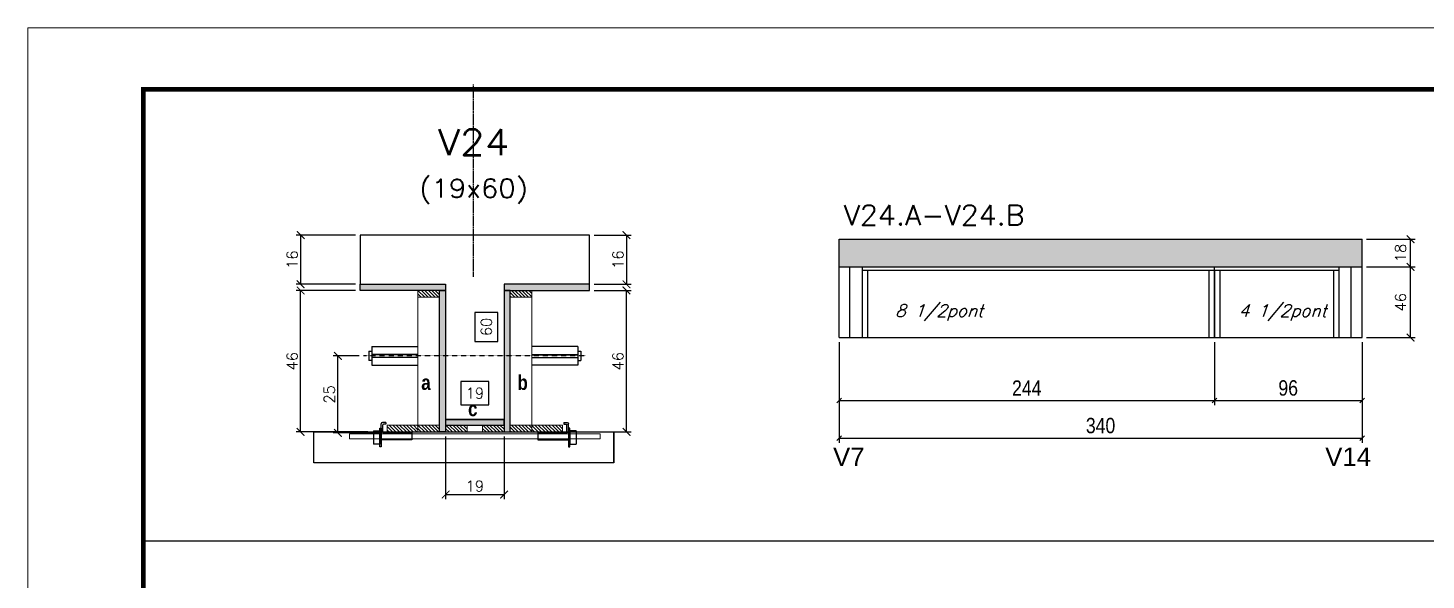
# Model space of a CAD drawing. Extents: x -10448 to -1189, y -11772 to 17235.
# Drawn here: x -7278 to -6369, y 7297 to 7656 of the extents above; entities that cross this region are included whole.
import ezdxf
from ezdxf.enums import TextEntityAlignment as Align

# ---------------------------------------------------------------- set-up
doc = ezdxf.new("R2010")
doc.units = 0
doc.linetypes.add('DASHED', pattern=[0.75, 0.5, -0.25])
doc.linetypes.add('HIDDEN', pattern=[0.375, 0.25, -0.125])
for name, color, linetype in [('5', 5, 'Continuous'), ('barrote', 251, 'Continuous'), ('COTA', 241, 'Continuous'), ('Cota Seção (2x)', 4, 'Continuous'), ('detalhes', 4, 'Continuous'), ('Painéis', 200, 'Continuous'), ('presilha', 1, 'Continuous'), ('SARR_2.2x7', 40, 'Continuous'), ('SARR_3.5x7', 81, 'Continuous'), ('TENSOR', 3, 'Continuous'), ('texto', 7, 'Continuous'), ('Texto de Titulo', 7, 'Continuous'), ('Texto Qtd Sarr', 242, 'Continuous')]:
    doc.layers.add(name, color=color, linetype=linetype)
for name, color, linetype, lineweight in [('CONCRETO', 251, 'Continuous', 25), ('Folhas', 255, 'Continuous', 9), ('Hachura', 251, 'Continuous', 9), ('Madeira', 126, 'Continuous', 18), ('SARRAFO DE PRESSAO', 251, 'DASHED', 9), ('SCO-___-LAJ', 2, 'Continuous', 0), ('Texto Seção', 7, 'Continuous', 15)]:
    doc.layers.add(name, color=color, linetype=linetype, lineweight=lineweight)
doc.styles.add('COTA TECNICA', font='techl___.ttf', dxfattribs={"height": 10})
doc.styles.add('REGUA-120', font='ROMANS.shx', dxfattribs={"height": 15})
doc.styles.add('Romans', font='romans.shx')
doc.styles.get("Standard").update_dxf_attribs({"font": 'arial.ttf'})
doc.styles.add('TECNICA', font='techb___.ttf', dxfattribs={"height": 10})
doc.dimstyles.new('Cota Paínel', dxfattribs={"dimtxt": 7, "dimasz": 5, "dimexe": 3, "dimexo": 3, "dimgap": 3, "dimtad": 1, "dimdec": 1, "dimzin": 12, "dimdsep": 46, "dimtxsty": 'Romans', "dimblk": 'ARCHTICK', "dimcen": 0, "dimclrd": 4, "dimclre": 4, "dimclrt": 1, "dimadec": 1, "dimazin": 3, "dimtfac": 1, "dimtdec": 1, "dimtmove": 0, "dimatfit": 3, "dimldrblk": 'OBLIQUE', "dimfxl": 1, "dimtolj": 1, "dimtzin": 12, "dimarcsym": 0})
doc.dimstyles.new('Cota Seção (2x)', dxfattribs={"dimtxt": 7, "dimasz": 5, "dimexe": 3, "dimexo": 3, "dimgap": 2, "dimtad": 3, "dimdec": 1, "dimlfac": 0.5, "dimzin": 12, "dimdsep": 46, "dimtxsty": 'Romans', "dimblk": 'ARCHTICK', "dimcen": 0, "dimclrd": 4, "dimclre": 4, "dimclrt": 1, "dimadec": 1, "dimazin": 3, "dimtfac": 1, "dimtdec": 1, "dimtmove": 0, "dimatfit": 3, "dimldrblk": 'OBLIQUE', "dimfxl": 1, "dimtolj": 1, "dimtzin": 12, "dimarcsym": 0})
doc.dimstyles.new('Cota Seção interna', dxfattribs={"dimtxt": 7, "dimasz": 6, "dimexe": 0.18, "dimexo": 2, "dimgap": -4, "dimtad": 3, "dimdec": 1, "dimlfac": 0.5, "dimzin": 12, "dimdsep": 46, "dimtxsty": 'Romans', "dimblk": 'ARCHTICK', "dimcen": 0.09, "dimse1": 1, "dimse2": 1, "dimsd1": 1, "dimsd2": 1, "dimclrd": 180, "dimclre": 5, "dimclrt": 1, "dimadec": 0, "dimazin": 3, "dimtfac": 1, "dimtdec": 1, "dimtofl": 0, "dimtmove": 0, "dimatfit": 3, "dimldrblk": 'ARCHTICK', "dimfxl": 1, "dimtolj": 1, "dimtzin": 0, "dimarcsym": 0})
doc.dimstyles.new('PAINEL', dxfattribs={"dimtxt": 10, "dimasz": 3, "dimexe": 3, "dimexo": 3, "dimgap": 3, "dimtad": 1, "dimdec": 1, "dimzin": 12, "dimdsep": 46, "dimtxsty": 'COTA TECNICA', "dimblk1": 'OBLIQUE', "dimblk2": 'OBLIQUE', "dimsah": 1, "dimcen": 0.9, "dimclrd": 4, "dimclre": 4, "dimclrt": 240, "dimadec": 1, "dimazin": 3, "dimtfac": 1, "dimtdec": 1, "dimtmove": 0, "dimatfit": 3, "dimfxl": 1, "dimtolj": 1, "dimtzin": 12, "dimarcsym": 0})

# ---------------------------------------------------------------- blocks, each defined once
blk = doc.blocks.new('9999999999')
at = {"layer": 'Folhas'}
blk.add_lwpolyline([(98138.98, 34190.21), (99623.98, 34190.21), (99623.98, 35240.21), (98138.98, 35240.21)], close=True, dxfattribs=at)
at = {"layer": 'Folhas', "color": 30, "const_width": 3}
blk.add_lwpolyline([(98213.98, 34230.21), (99583.98, 34230.21), (99583.98, 35200.21), (98213.98, 35200.21)], close=True, dxfattribs=at)
blk = doc.blocks.new('_ArchTick')
at = {"color": 0, "linetype": 'ByBlock', "const_width": 0.15}
blk.add_lwpolyline([(-0.5, -0.5), (0.5, 0.5)], dxfattribs=at)
blk = doc.blocks.new('*D970')
at = {"layer": 'COTA', "color": 4, "lineweight": -2, "transparency": 16777216}
for p, q in [((-6910.13, 7484.92), (-6886.14, 7484.92)), ((-6889.14, 7392.92), (-6889.14, 7484.92)), ((-6927.73, 7392.92), (-6886.14, 7392.92))]:
    blk.add_line(p, q, dxfattribs=at)
at = {"layer": 'Defpoints', "color": 0, "transparency": 16777216}
for p in [(-6913.13, 7484.92), (-6889.14, 7484.92), (-6930.73, 7392.92)]:
    blk.add_point(p, dxfattribs=at)
at = {"layer": 'COTA', "color": 4, "lineweight": -2, "transparency": 16777216, "xscale": 5, "yscale": 5, "zscale": 5}
for p, rotation in [((-6889.14, 7484.92), 90), ((-6889.14, 7392.92), 270)]:
    blk.add_blockref('_ArchTick', p, dxfattribs=dict(at, rotation=rotation))
at = {"layer": 'COTA', "color": 1, "transparency": 16777216, "insert": (-6894.64, 7438.92), "char_height": 7, "attachment_point": 5, "rotation": 90, "style": 'Romans'}
blk.add_mtext('\\A1;46', dxfattribs=at)
blk = doc.blocks.new('_Oblique')
at = {"color": 0, "linetype": 'ByBlock', "lineweight": -2}
blk.add_line((-0.5, -0.5), (0.5, 0.5), dxfattribs=at)
blk = doc.blocks.new('*D971')
at = {"layer": 'COTA', "color": 4, "lineweight": -2, "transparency": 16777216}
for p, q in [((-6910.13, 7520.92), (-6886.14, 7520.92)), ((-6889.14, 7520.92), (-6889.14, 7488.92)), ((-6910.13, 7488.92), (-6886.14, 7488.92))]:
    blk.add_line(p, q, dxfattribs=at)
at = {"layer": 'Defpoints', "color": 0, "transparency": 16777216}
for p in [(-6913.13, 7520.92), (-6913.13, 7488.92), (-6889.14, 7488.92)]:
    blk.add_point(p, dxfattribs=at)
at = {"layer": 'COTA', "color": 4, "lineweight": -2, "transparency": 16777216, "xscale": 5, "yscale": 5, "zscale": 5}
for p, rotation in [((-6889.14, 7520.92), 90), ((-6889.14, 7488.92), 270)]:
    blk.add_blockref('_ArchTick', p, dxfattribs=dict(at, rotation=rotation))
at = {"layer": 'COTA', "color": 1, "transparency": 16777216, "insert": (-6894.64, 7504.92), "char_height": 7, "attachment_point": 5, "rotation": 90, "style": 'Romans'}
blk.add_mtext('\\A1;16', dxfattribs=at)
blk = doc.blocks.new('*D972')
at = {"layer": 'COTA', "color": 4, "lineweight": -2, "transparency": 16777216}
for p, q in [((-7065.33, 7484.92), (-7103.99, 7484.92)), ((-7100.99, 7392.92), (-7100.99, 7484.92)), ((-7057.33, 7392.92), (-7103.99, 7392.92))]:
    blk.add_line(p, q, dxfattribs=at)
at = {"layer": 'Defpoints', "color": 0, "transparency": 16777216}
for p in [(-7100.99, 7484.92), (-7062.33, 7484.92), (-7054.33, 7392.92)]:
    blk.add_point(p, dxfattribs=at)
at = {"layer": 'COTA', "color": 4, "lineweight": -2, "transparency": 16777216, "xscale": 5, "yscale": 5, "zscale": 5}
for p, rotation in [((-7100.99, 7484.92), 90), ((-7100.99, 7392.92), 270)]:
    blk.add_blockref('_ArchTick', p, dxfattribs=dict(at, rotation=rotation))
at = {"layer": 'COTA', "color": 1, "transparency": 16777216, "insert": (-7106.49, 7438.92), "char_height": 7, "attachment_point": 5, "rotation": 90, "style": 'Romans'}
blk.add_mtext('\\A1;46', dxfattribs=at)
blk = doc.blocks.new('*D973')
at = {"layer": 'Cota Seção (2x)', "color": 180, "lineweight": -2, "transparency": 16777216}
for p, q in [((-6972.73, 7470.69), (-6987.73, 7470.69)), ((-6987.73, 7470.69), (-6987.73, 7451.69)), ((-6972.73, 7451.69), (-6972.73, 7470.69)), ((-6987.73, 7451.69), (-6972.73, 7451.69))]:
    blk.add_line(p, q, dxfattribs=at)
at = {"layer": 'Defpoints', "color": 0, "transparency": 16777216}
for p in [(-6968.73, 7520.92), (-6968.73, 7520.92), (-6968.73, 7400.92)]:
    blk.add_point(p, dxfattribs=at)
at = {"layer": 'Cota Seção (2x)', "color": 1, "transparency": 16777216, "insert": (-6980.23, 7461.19), "char_height": 7, "attachment_point": 5, "rotation": 90, "style": 'Romans'}
blk.add_mtext('\\A1;60', dxfattribs=at)
blk = doc.blocks.new('PRESILHA METÁLICA 1')
at = {"layer": 'presilha'}
for p, q in [((6, 15.5), (7.5, 15.5)), ((6, -2.5), (6, 15.5)), ((7.5, 10.6), (7.5, 19.9)), ((7.5, 15.5), (7.5, -2.5)), ((12, 21), (8.6, 21)), ((9, 11.6), (9, 18.9)), ((12, 19.5), (9.6, 19.5)), ((12, 21), (12, 19.5)), ((0, 13), (6, 13)), ((0, 13), (0, 0)), ((6, 0), (0, 0)), ((6, 13), (6, 0)), ((37.5, 4.1), (7.5, 4.1)), ((37.5, 11), (9.6, 11)), ((37.5, 11), (37.5, 4.1)), ((7.5, -2.5), (6, -2.5))]:
    blk.add_line(p, q, dxfattribs=at)
for centre, radius, start, end in [((8.6, 19.9), 1.14, 90, 180), ((9.6, 18.9), 0.57, 90, 180), ((9.6, 11.6), 0.57, 180, 270)]:
    blk.add_arc(centre, radius, start, end, dxfattribs=at)
blk = doc.blocks.new('*D974')
at = {"layer": 'COTA', "color": 4, "lineweight": -2, "transparency": 16777216}
for p, q in [((-7006.73, 7389.92), (-7006.73, 7349.19)), ((-6968.73, 7389.92), (-6968.73, 7349.19)), ((-7006.73, 7352.19), (-6968.73, 7352.19))]:
    blk.add_line(p, q, dxfattribs=at)
at = {"layer": 'Defpoints', "color": 0, "transparency": 16777216}
for p in [(-7006.73, 7392.92), (-6968.73, 7392.92), (-6968.73, 7352.19)]:
    blk.add_point(p, dxfattribs=at)
at = {"layer": 'COTA', "color": 4, "lineweight": -2, "transparency": 16777216, "xscale": 5, "yscale": 5, "zscale": 5, "rotation": 180}
blk.add_blockref('_ArchTick', (-7006.73, 7352.19), dxfattribs=at)
at = {"layer": 'COTA', "color": 4, "lineweight": -2, "transparency": 16777216, "xscale": 5, "yscale": 5, "zscale": 5}
blk.add_blockref('_ArchTick', (-6968.73, 7352.19), dxfattribs=at)
at = {"layer": 'COTA', "color": 1, "transparency": 16777216, "insert": (-6987.73, 7357.69), "char_height": 7, "attachment_point": 5, "style": 'Romans'}
blk.add_mtext('\\A1;19', dxfattribs=at)
blk = doc.blocks.new('*D975')
at = {"layer": 'COTA', "color": 4, "lineweight": -2, "transparency": 16777216}
for p, q in [((-7065.33, 7520.92), (-7103.99, 7520.92)), ((-7100.99, 7520.92), (-7100.99, 7488.92)), ((-7065.33, 7488.92), (-7103.99, 7488.92))]:
    blk.add_line(p, q, dxfattribs=at)
at = {"layer": 'Defpoints', "color": 0, "transparency": 16777216}
for p in [(-7062.33, 7520.92), (-7100.99, 7488.92), (-7062.33, 7488.92)]:
    blk.add_point(p, dxfattribs=at)
at = {"layer": 'COTA', "color": 4, "lineweight": -2, "transparency": 16777216, "xscale": 5, "yscale": 5, "zscale": 5}
for p, rotation in [((-7100.99, 7520.92), 90), ((-7100.99, 7488.92), 270)]:
    blk.add_blockref('_ArchTick', p, dxfattribs=dict(at, rotation=rotation))
at = {"layer": 'COTA', "color": 1, "transparency": 16777216, "insert": (-7106.49, 7504.92), "char_height": 7, "attachment_point": 5, "rotation": 90, "style": 'Romans'}
blk.add_mtext('\\A1;16', dxfattribs=at)
blk = doc.blocks.new('titulo1')
at = {"layer": 'Defpoints', "color": 252, "linetype": 'HIDDEN', "ltscale": 2}
blk.add_line((0, 0), (0, 125), dxfattribs=at)
at = {"layer": 'Defpoints', "style": 'Romans', "oblique": 15}
blk.add_attdef('FOLHA', text='', height=10, dxfattribs=at).set_placement((0, 15.58), align=Align.MIDDLE_CENTER)
at = {"layer": 'Texto Qtd Sarr', "color": 3, "style": 'Romans', "oblique": 15}
for tag, height, p in [('TITULO', 17, (0, 71.45)), ('SEÇÃO', 12, (0, 41.55))]:
    blk.add_attdef(tag, text='', height=height, dxfattribs=at).set_placement(p, align=Align.MIDDLE_CENTER)
blk = doc.blocks.new('*D976')
at = {"layer": 'COTA', "color": 4, "lineweight": -2, "transparency": 16777216}
for p, q in [((-7063.04, 7442.37), (-7079.82, 7442.37)), ((-7076.82, 7392.28), (-7076.82, 7442.37)), ((-7050.22, 7392.28), (-7079.82, 7392.28))]:
    blk.add_line(p, q, dxfattribs=at)
at = {"layer": 'Defpoints', "color": 0, "transparency": 16777216}
for p in [(-7076.82, 7442.37), (-7060.04, 7442.37), (-7047.22, 7392.28)]:
    blk.add_point(p, dxfattribs=at)
at = {"layer": 'COTA', "color": 4, "lineweight": -2, "transparency": 16777216, "xscale": 5, "yscale": 5, "zscale": 5}
for p, rotation in [((-7076.82, 7442.37), 90), ((-7076.82, 7392.28), 270)]:
    blk.add_blockref('_ArchTick', p, dxfattribs=dict(at, rotation=rotation))
at = {"layer": 'COTA', "color": 1, "transparency": 16777216, "insert": (-7082.32, 7417.32), "char_height": 7, "attachment_point": 5, "rotation": 90, "style": 'Romans'}
blk.add_mtext('\\A1;25', dxfattribs=at)
blk = doc.blocks.new('*D977')
at = {"layer": 'Cota Seção (2x)', "color": 180, "lineweight": -2, "transparency": 16777216}
for p, q in [((-6978.73, 7425.61), (-6996.73, 7425.61)), ((-6996.73, 7425.61), (-6996.73, 7410.61)), ((-6978.73, 7410.61), (-6978.73, 7425.61)), ((-6996.73, 7410.61), (-6978.73, 7410.61))]:
    blk.add_line(p, q, dxfattribs=at)
at = {"layer": 'Defpoints', "color": 0, "transparency": 16777216}
for p in [(-7006.73, 7406.61), (-7006.73, 7400.92), (-6968.73, 7400.92)]:
    blk.add_point(p, dxfattribs=at)
at = {"layer": 'Cota Seção (2x)', "color": 1, "transparency": 16777216, "insert": (-6987.73, 7418.11), "char_height": 7, "attachment_point": 5, "style": 'Romans'}
blk.add_mtext('\\A1;19', dxfattribs=at)
blk = doc.blocks.new('*D978')
at = {"layer": 'COTA', "color": 4, "linetype": 'ByBlock', "lineweight": -2, "transparency": 16777216}
for p, q in [((-6750.88, 7451.28), (-6750.88, 7410.32)), ((-6506.88, 7451.28), (-6506.88, 7410.32)), ((-6750.88, 7413.32), (-6506.88, 7413.32))]:
    blk.add_line(p, q, dxfattribs=at)
at = {"layer": 'Defpoints', "color": 0, "linetype": 'ByBlock', "transparency": 16777216}
for p in [(-6750.88, 7454.28), (-6506.88, 7454.28), (-6506.88, 7413.32)]:
    blk.add_point(p, dxfattribs=at)
at = {"layer": 'COTA', "color": 4, "linetype": 'ByBlock', "lineweight": -2, "transparency": 16777216, "xscale": 3, "yscale": 3, "zscale": 3, "rotation": 180}
blk.add_blockref('_Oblique', (-6750.88, 7413.32), dxfattribs=at)
at = {"layer": 'COTA', "color": 4, "linetype": 'ByBlock', "lineweight": -2, "transparency": 16777216, "xscale": 3, "yscale": 3, "zscale": 3}
blk.add_blockref('_Oblique', (-6506.88, 7413.32), dxfattribs=at)
at = {"layer": 'COTA', "color": 240, "linetype": 'ByBlock', "transparency": 16777216, "insert": (-6628.88, 7421.4), "char_height": 10, "attachment_point": 5, "style": 'COTA TECNICA'}
blk.add_mtext('\\A1;244', dxfattribs=at)
blk = doc.blocks.new('*D979')
at = {"layer": 'COTA', "color": 4, "linetype": 'ByBlock', "lineweight": -2, "transparency": 16777216}
for p, q in [((-6506.88, 7451.28), (-6506.88, 7410.32)), ((-6410.88, 7451.28), (-6410.88, 7410.32)), ((-6506.88, 7413.32), (-6410.88, 7413.32))]:
    blk.add_line(p, q, dxfattribs=at)
at = {"layer": 'Defpoints', "color": 0, "linetype": 'ByBlock', "transparency": 16777216}
for p in [(-6506.88, 7454.28), (-6410.88, 7454.28), (-6410.88, 7413.32)]:
    blk.add_point(p, dxfattribs=at)
at = {"layer": 'COTA', "color": 4, "linetype": 'ByBlock', "lineweight": -2, "transparency": 16777216, "xscale": 3, "yscale": 3, "zscale": 3, "rotation": 180}
blk.add_blockref('_Oblique', (-6506.88, 7413.32), dxfattribs=at)
at = {"layer": 'COTA', "color": 4, "linetype": 'ByBlock', "lineweight": -2, "transparency": 16777216, "xscale": 3, "yscale": 3, "zscale": 3}
blk.add_blockref('_Oblique', (-6410.88, 7413.32), dxfattribs=at)
at = {"layer": 'COTA', "color": 240, "linetype": 'ByBlock', "transparency": 16777216, "insert": (-6458.88, 7421.46), "char_height": 10, "attachment_point": 5, "style": 'COTA TECNICA'}
blk.add_mtext('\\A1;96', dxfattribs=at)
blk = doc.blocks.new('*D982')
at = {"layer": 'COTA', "color": 4, "linetype": 'ByBlock', "lineweight": -2, "transparency": 16777216}
for p, q in [((-6750.88, 7451.28), (-6750.88, 7385.78)), ((-6410.88, 7451.28), (-6410.88, 7385.78)), ((-6750.88, 7388.78), (-6410.88, 7388.78))]:
    blk.add_line(p, q, dxfattribs=at)
at = {"layer": 'Defpoints', "color": 0, "linetype": 'ByBlock', "transparency": 16777216}
for p in [(-6750.88, 7454.28), (-6410.88, 7454.28), (-6410.88, 7388.78)]:
    blk.add_point(p, dxfattribs=at)
at = {"layer": 'COTA', "color": 4, "linetype": 'ByBlock', "lineweight": -2, "transparency": 16777216, "xscale": 3, "yscale": 3, "zscale": 3, "rotation": 180}
blk.add_blockref('_Oblique', (-6750.88, 7388.78), dxfattribs=at)
at = {"layer": 'COTA', "color": 4, "linetype": 'ByBlock', "lineweight": -2, "transparency": 16777216, "xscale": 3, "yscale": 3, "zscale": 3}
blk.add_blockref('_Oblique', (-6410.88, 7388.78), dxfattribs=at)
at = {"layer": 'COTA', "color": 240, "linetype": 'ByBlock', "transparency": 16777216, "insert": (-6580.88, 7397), "char_height": 10, "attachment_point": 5, "style": 'COTA TECNICA'}
blk.add_mtext('\\A1;340', dxfattribs=at)
blk = doc.blocks.new('*D980')
at = {"layer": 'COTA', "color": 4, "lineweight": -2, "transparency": 16777216}
for p, q in [((-6407.88, 7500.28), (-6376.3, 7500.28)), ((-6379.3, 7454.28), (-6379.3, 7500.28)), ((-6407.88, 7454.28), (-6376.3, 7454.28))]:
    blk.add_line(p, q, dxfattribs=at)
at = {"layer": 'Defpoints', "color": 0, "transparency": 16777216}
for p in [(-6410.88, 7500.28), (-6379.3, 7500.28), (-6410.88, 7454.28)]:
    blk.add_point(p, dxfattribs=at)
at = {"layer": 'COTA', "color": 4, "lineweight": -2, "transparency": 16777216, "xscale": 5, "yscale": 5, "zscale": 5}
for p, rotation in [((-6379.3, 7500.28), 90), ((-6379.3, 7454.28), 270)]:
    blk.add_blockref('_ArchTick', p, dxfattribs=dict(at, rotation=rotation))
at = {"layer": 'COTA', "color": 1, "transparency": 16777216, "insert": (-6385.8, 7477.28), "char_height": 7, "attachment_point": 5, "rotation": 90, "style": 'Romans'}
blk.add_mtext('\\A1;46', dxfattribs=at)
blk = doc.blocks.new('*D981')
at = {"layer": 'COTA', "color": 4, "linetype": 'ByBlock', "lineweight": -2, "transparency": 16777216}
for p, q in [((-6407.88, 7518.28), (-6376.3, 7518.28)), ((-6379.3, 7500.28), (-6379.3, 7518.28))]:
    blk.add_line(p, q, dxfattribs=at)
at = {"layer": 'COTA', "color": 4, "lineweight": -2, "transparency": 16777216}
blk.add_line((-6407.88, 7500.28), (-6376.3, 7500.28), dxfattribs=at)
at = {"layer": 'Defpoints', "color": 0, "linetype": 'ByBlock', "transparency": 16777216}
for p in [(-6410.88, 7518.28), (-6379.3, 7518.28), (-6410.88, 7500.28)]:
    blk.add_point(p, dxfattribs=at)
at = {"layer": 'COTA', "color": 4, "linetype": 'ByBlock', "lineweight": -2, "transparency": 16777216, "xscale": 5, "yscale": 5, "zscale": 5}
for p, rotation in [((-6379.3, 7518.28), 90), ((-6379.3, 7500.28), 270)]:
    blk.add_blockref('_ArchTick', p, dxfattribs=dict(at, rotation=rotation))
at = {"layer": 'COTA', "color": 1, "linetype": 'ByBlock', "transparency": 16777216, "insert": (-6385.8, 7509.28), "char_height": 7, "attachment_point": 5, "rotation": 90, "style": 'Romans'}
blk.add_mtext('\\A1;18', dxfattribs=at)

msp = doc.modelspace()

# ---------------------------------------------------------------- hatches: boundary and pattern name
at = {"layer": 'COTA', "linetype": 'ByBlock'}
h = msp.add_hatch(dxfattribs=at)
h.set_pattern_fill('AR-CONC', color=256, scale=0.03)
h.set_pattern_definition([(50, (-3.175, 320.4156), (5.46554, -0.4781726), [0.5715, -6.2865]), (355, (-3.175, 320.4156), (-1.0573026, 5.7317054), [0.4572, -5.0292175]), (100.451445, (-2.7197, 320.376), (4.4082374, 5.2535326), [0.4857003, -5.3427073]), (46.1842, (-3.175, 321.9396), (8.132371, -1.26127), [0.85725, -9.42975]), (96.63556, (-2.4975, 321.8345), (7.122124, 7.422784), [0.728551, -8.014068]), (351.18415, (-3.175, 321.94), (7.122124, 7.422784), [0.685799, -7.543792]), (21, (-2.413, 321.5586), (4.5484317, -3.067956), [0.5715, -6.2865]), (326, (-2.413, 321.5586), (1.854061, 5.525639), [0.4572, -5.0292]), (71.451445, (-2.034, 321.303), (6.4024926, 2.457683), [0.4857003, -5.342698]), (37.5, (-3.1752, 320.4156), (0.0926581, 2.53665117), [0, -4.96824, 0, -5.1054, 0, -5.04825]), (7.5, (-3.1752, 320.4156), (2.0045899, 3.00541724), [0, -2.91084, 0, -4.85394, 0, -1.92405]), (327.5, (-4.8744, 320.4156), (4.06771786, -0.1718623), [0, -1.905, 0, -5.9436, 0, -7.8867]), (317.5, (-5.6364, 320.4156), (4.4438754, 0.7627947), [0, -2.4765, 0, -3.94716, 0, -5.6007])])
h.paths.add_polyline_path([(-6750.88, 7518.28), (-6750.88, 7500.28), (-6410.88, 7500.28), (-6410.88, 7518.28)])
at = {"layer": 'Hachura'}
h = msp.add_hatch(color=256, dxfattribs=at)
h.dxf.hatch_style = 1
h.paths.add_polyline_path([(-7062.33, 7484.92), (-7062.33, 7488.92), (-7006.73, 7488.92), (-7006.73, 7484.92)])
h = msp.add_hatch(dxfattribs=at)
h.set_pattern_fill('ANSI31', color=256, scale=0.5, angle=270, style=0)
h.set_pattern_definition([(315, (15952.688, -749.1286), (1.12253202, 1.12253202), [])])
h.paths.add_polyline_path([(-7010.73, 7480.52), (-7010.73, 7484.92), (-7024.73, 7484.92), (-7024.73, 7480.52)])
h = msp.add_hatch(color=256, dxfattribs=at)
h.dxf.hatch_style = 1
h.paths.add_polyline_path([(-7010.73, 7488.92), (-7006.73, 7488.92), (-7006.73, 7392.92), (-7010.73, 7392.92)])
h = msp.add_hatch(color=256, dxfattribs=at)
h.dxf.hatch_style = 1
h.paths.add_polyline_path([(-6964.73, 7488.92), (-6968.73, 7488.92), (-6968.73, 7392.92), (-6964.73, 7392.92)])
h = msp.add_hatch(color=256, dxfattribs=at)
h.dxf.hatch_style = 1
h.paths.add_polyline_path([(-6913.13, 7484.92), (-6913.13, 7488.92), (-6968.73, 7488.92), (-6968.73, 7484.92)])
h = msp.add_hatch(dxfattribs=at)
h.set_pattern_fill('ANSI31', color=256, scale=0.5, angle=270, style=0)
h.set_pattern_definition([(315, (15943.888, -749.1286), (1.12253202, 1.12253202), [])])
h.paths.add_polyline_path([(-6964.73, 7480.52), (-6964.73, 7484.92), (-6950.73, 7484.92), (-6950.73, 7480.52)])
h = msp.add_hatch(color=256, dxfattribs=at)
h.dxf.hatch_style = 1
h.paths.add_polyline_path([(-6968.73, 7397.32), (-6968.73, 7400.92), (-7006.73, 7400.92), (-7006.73, 7397.32)])
h = msp.add_hatch(dxfattribs=at)
h.set_pattern_fill('ANSI31', color=256, scale=0.5, angle=270, style=0)
h.set_pattern_definition([(315, (15958.688, -836.7286), (1.12253202, 1.12253202), [])])
h.paths.add_polyline_path([(-7044.73, 7392.92), (-7044.73, 7397.32), (-7024.73, 7397.32), (-7024.73, 7392.92)])
h = msp.add_hatch(dxfattribs=at)
h.set_pattern_fill('ANSI31', color=256, scale=0.5, angle=270, style=0)
h.set_pattern_definition([(315, (15952.688, -836.7286), (1.12253202, 1.12253202), [])])
h.paths.add_polyline_path([(-7010.73, 7392.92), (-7010.73, 7397.32), (-7024.73, 7397.32), (-7024.73, 7392.92)])
h = msp.add_hatch(dxfattribs=at)
h.set_pattern_fill('ANSI31', color=256, scale=0.5, angle=270, style=0)
h.set_pattern_definition([(315, (15925.888, -836.7286), (1.12253202, 1.12253202), [])])
h.paths.add_polyline_path([(-6992.73, 7392.92), (-6992.73, 7397.32), (-7006.73, 7397.32), (-7006.73, 7392.92)])
h = msp.add_hatch(dxfattribs=at)
h.set_pattern_fill('ANSI31', color=256, scale=0.5, angle=270, style=0)
h.set_pattern_definition([(315, (15949.888, -836.7286), (1.12253202, 1.12253202), [])])
h.paths.add_polyline_path([(-6968.73, 7392.92), (-6968.73, 7397.32), (-6982.73, 7397.32), (-6982.73, 7392.92)])
h = msp.add_hatch(dxfattribs=at)
h.set_pattern_fill('ANSI31', color=256, scale=0.5, angle=270, style=0)
h.set_pattern_definition([(315, (15943.888, -836.7286), (1.12253202, 1.12253202), [])])
h.paths.add_polyline_path([(-6964.73, 7392.92), (-6964.73, 7397.32), (-6950.73, 7397.32), (-6950.73, 7392.92)])
h = msp.add_hatch(dxfattribs=at)
h.set_pattern_fill('ANSI31', color=256, scale=0.5, angle=270, style=0)
h.set_pattern_definition([(315, (15941.088, -836.7286), (1.12253202, 1.12253202), [])])
h.paths.add_polyline_path([(-6930.73, 7392.92), (-6930.73, 7397.32), (-6950.73, 7397.32), (-6950.73, 7392.92)])

# ---------------------------------------------------------------- linework, layer by layer
at = {"ltscale": 3}
for p, q in [((-7056.73, 7445.37), (-7056.73, 7439.37)), ((-7056.73, 7445.37), (-7054.73, 7445.37)), ((-7054.73, 7448.37), (-7054.73, 7436.37)), ((-7054.73, 7448.37), (-7024.73, 7448.37)), ((-6920.73, 7448.37), (-6950.73, 7448.37)), ((-6920.73, 7448.37), (-6920.73, 7436.37)), ((-6920.73, 7445.37), (-6918.73, 7445.37)), ((-6918.73, 7445.37), (-6918.73, 7439.37)), ((-7054.73, 7439.37), (-7056.73, 7439.37)), ((-7024.73, 7443.37), (-7054.73, 7443.37)), ((-7024.73, 7441.37), (-7054.73, 7441.37)), ((-7054.73, 7436.37), (-7024.73, 7436.37)), ((-6950.73, 7443.37), (-6920.73, 7443.37)), ((-6950.73, 7441.37), (-6920.73, 7441.37)), ((-6920.73, 7436.37), (-6950.73, 7436.37)), ((-6920.73, 7439.37), (-6918.73, 7439.37))]:
    msp.add_line(p, q, dxfattribs=at)
at = {"layer": 'barrote'}
msp.add_lwpolyline([(-6897.28, 7372.92), (-7092.46, 7372.92), (-7092.46, 7392.92), (-6897.28, 7392.92)], close=True, dxfattribs=at)
at = {"layer": 'CONCRETO'}
for p, q in [((-6913.13, 7520.92), (-7062.33, 7520.92)), ((-7062.33, 7520.92), (-7062.33, 7488.92)), ((-6913.13, 7488.92), (-6913.13, 7520.92)), ((-7062.33, 7488.92), (-7006.73, 7488.92)), ((-7006.73, 7488.92), (-7006.73, 7400.92)), ((-6913.13, 7488.92), (-6968.73, 7488.92)), ((-6968.73, 7488.92), (-6968.73, 7400.92)), ((-7006.73, 7400.92), (-6968.73, 7400.92)), ((-7024.73, 7392.92), (-7024.73, 7392.92)), ((-7006.73, 7392.92), (-7006.73, 7392.92)), ((-6950.73, 7392.92), (-6950.73, 7392.92))]:
    msp.add_line(p, q, dxfattribs=at)
at = {"layer": 'COTA', "linetype": 'ByBlock'}
for p, q in [((-6750.88, 7518.28), (-6410.88, 7518.28)), ((-6750.88, 7500.28), (-6750.88, 7518.28)), ((-6410.88, 7500.28), (-6410.88, 7518.28))]:
    msp.add_line(p, q, dxfattribs=at)
at = {"layer": 'COTA'}
msp.add_line((-7203.28, 7322.08), (-5833.28, 7322.08), dxfattribs=at)
at = {"layer": 'detalhes', "color": 250}
msp.add_line((-6897.28, 7372.92), (-6897.28, 7392.92), dxfattribs=at)
at = {"layer": 'Madeira'}
for points in [[(-7010.73, 7480.52), (-7010.73, 7484.92), (-7024.73, 7484.92), (-7024.73, 7480.52)], [(-7010.73, 7484.92), (-7024.73, 7484.92), (-7024.73, 7392.92), (-7010.73, 7392.92)], [(-6964.73, 7480.52), (-6964.73, 7484.92), (-6950.73, 7484.92), (-6950.73, 7480.52)], [(-6964.73, 7484.92), (-6950.73, 7484.92), (-6950.73, 7392.92), (-6964.73, 7392.92)], [(-7044.73, 7392.92), (-7044.73, 7397.32), (-7024.73, 7397.32), (-7024.73, 7392.92)], [(-7010.73, 7392.92), (-7010.73, 7397.32), (-7024.73, 7397.32), (-7024.73, 7392.92)], [(-6992.73, 7392.92), (-6992.73, 7397.32), (-7006.73, 7397.32), (-7006.73, 7392.92)], [(-6968.73, 7392.92), (-6968.73, 7397.32), (-6982.73, 7397.32), (-6982.73, 7392.92)], [(-6964.73, 7392.92), (-6964.73, 7397.32), (-6950.73, 7397.32), (-6950.73, 7392.92)], [(-6930.73, 7392.92), (-6930.73, 7397.32), (-6950.73, 7397.32), (-6950.73, 7392.92)]]:
    msp.add_lwpolyline(points, close=True, dxfattribs=at)
at = {"layer": 'Painéis', "linetype": 'ByBlock'}
for p, q in [((-6750.88, 7500.28), (-6410.88, 7500.28)), ((-6750.88, 7454.28), (-6750.88, 7500.28)), ((-6506.88, 7454.28), (-6506.88, 7500.28)), ((-6410.88, 7454.28), (-6410.88, 7500.28)), ((-6750.88, 7454.28), (-6410.88, 7454.28))]:
    msp.add_line(p, q, dxfattribs=at)
at = {"layer": 'Painéis'}
for points in [[(-7062.33, 7484.92), (-7062.33, 7488.92), (-7006.73, 7488.92), (-7006.73, 7484.92)], [(-7010.73, 7484.92), (-7006.73, 7484.92), (-7006.73, 7392.92), (-7010.73, 7392.92)], [(-6913.13, 7484.92), (-6913.13, 7488.92), (-6968.73, 7488.92), (-6968.73, 7484.92)], [(-6964.73, 7484.92), (-6968.73, 7484.92), (-6968.73, 7392.92), (-6964.73, 7392.92)], [(-6968.73, 7397.32), (-6968.73, 7400.92), (-7006.73, 7400.92), (-7006.73, 7397.32)]]:
    msp.add_lwpolyline(points, close=True, dxfattribs=at)
at = {"layer": 'SARR_2.2x7', "linetype": 'Continuous'}
for p, q in [((-6743.88, 7454.28), (-6743.88, 7500.28)), ((-6417.88, 7454.28), (-6417.88, 7500.28)), ((-6735.88, 7498.08), (-6506.88, 7498.08)), ((-6506.88, 7498.08), (-6425.88, 7498.08))]:
    msp.add_line(p, q, dxfattribs=at)
at = {"layer": 'SARR_3.5x7'}
for p, q in [((-6735.88, 7500.28), (-6735.88, 7454.28)), ((-6425.88, 7500.28), (-6425.88, 7454.28)), ((-6732.38, 7498.08), (-6732.38, 7454.28)), ((-6510.38, 7498.08), (-6510.38, 7454.28)), ((-6506.88, 7498.08), (-6506.88, 7454.28)), ((-6503.38, 7498.08), (-6503.38, 7454.28)), ((-6429.38, 7498.08), (-6429.38, 7454.28)), ((-6735.88, 7454.28), (-6732.38, 7454.28)), ((-6510.38, 7454.28), (-6506.88, 7454.28)), ((-6506.88, 7454.28), (-6503.38, 7454.28)), ((-6429.38, 7454.28), (-6425.88, 7454.28))]:
    msp.add_line(p, q, dxfattribs=at)
at = {"layer": 'SCO-___-LAJ', "color": 1}
msp.add_lwpolyline([(-6906.28, 7391.58), (-7069.19, 7391.58), (-7069.19, 7388.38), (-6906.28, 7388.38)], close=True, dxfattribs=at)
at = {"layer": 'TENSOR', "linetype": 'HIDDEN', "ltscale": 0.5}
msp.add_line((-6915.73, 7442.37), (-7060.04, 7442.37), dxfattribs=at)

# ---------------------------------------------------------------- block references
at = {"layer": 'presilha', "yscale": 0.6666666666666666, "zscale": 0.6666666666666666}
for p, xscale in [((-7053.6, 7384.95), 0.6666666666666666), ((-6921.86, 7384.95), -0.6666666666666666)]:
    msp.add_blockref('PRESILHA METÁLICA 1', p, dxfattribs=dict(at, xscale=xscale))
at = {"layer": 'SARRAFO DE PRESSAO', "color": 6, "linetype": 'ByBlock'}
msp.add_blockref('9999999999', (-105417.26, -27584.58), dxfattribs=at)
at = {"layer": 'Texto Seção'}
ref = msp.add_blockref('titulo1', (-6988.54, 7493.84), dxfattribs=at)
ref.add_attrib('TITULO', 'V24', dxfattribs={"layer": 'Texto de Titulo', "color": 7, "height": 17, "style": 'Romans', "width": 1.1}).set_placement((-6988.54, 7581.34), align=Align.MIDDLE_CENTER)
ref.add_attrib('SEÇÃO', '(19x60)', dxfattribs={"layer": 'Texto de Titulo', "color": 7, "height": 12, "style": 'Romans', "width": 1.1}).set_placement((-6988.54, 7551.34), align=Align.MIDDLE_CENTER)

# ---------------------------------------------------------------- texts
at = {"layer": '5', "linetype": 'Continuous'}
for s, p in [('V7', (-6754.81, 7370.77)), ('V14', (-6434.81, 7370.77))]:
    msp.add_text(s, height=12, rotation=0.00004, dxfattribs=at).set_placement(p)
at = {"layer": 'detalhes', "style": 'TECNICA'}
for s, p in [('a', (-7022.56, 7420.25)), ('b', (-6960.02, 7420.24)), ('c', (-6992.13, 7403.15))]:
    msp.add_text(s, height=9.6, dxfattribs=at).set_placement(p)
at = {"layer": 'texto', "color": 2, "char_height": 8, "attachment_point": 5, "style": 'Romans'}
for s, insert in [('{\\Q19;\\C256;8 1/2pont}', (-6685.88, 7470.5)), ('{\\Q19;\\C256;4 1/2pont}', (-6462.55, 7470.5))]:
    msp.add_mtext(s, dxfattribs=dict(at, insert=insert))
at = {"layer": 'Texto Seção', "style": 'REGUA-120', "width": 1.05}
msp.add_text('V24.A-V24.B', height=13, dxfattribs=at).set_placement((-6747.88, 7527.47))

# ---------------------------------------------------------------- dimensions: what is measured, and where the dimension line sits
at = {"layer": 'COTA'}
for base, p1, p2, dimstyle, picture, middle in [((-7100.99, 7488.92), (-7062.33, 7520.92), (-7062.33, 7488.92), 'Cota Seção (2x)', '*D975', (-7106.49, 7504.92)), ((-6889.14, 7488.92), (-6913.13, 7520.92), (-6913.13, 7488.92), 'Cota Seção (2x)', '*D971', (-6894.64, 7504.92)), ((-6379.3, 7500.28), (-6410.88, 7454.28), (-6410.88, 7500.28), 'Cota Paínel', '*D980', (-6385.8, 7477.28)), ((-7100.99, 7484.92), (-7054.33, 7392.92), (-7062.33, 7484.92), 'Cota Seção (2x)', '*D972', (-7106.49, 7438.92)), ((-6889.14, 7484.92), (-6930.73, 7392.92), (-6913.13, 7484.92), 'Cota Seção (2x)', '*D970', (-6894.64, 7438.92)), ((-7076.82, 7442.37), (-7047.22, 7392.28), (-7060.04, 7442.37), 'Cota Seção (2x)', '*D976', (-7082.32, 7417.32))]:
    dim = msp.add_linear_dim(base=base, p1=p1, p2=p2, angle=90, dimstyle=dimstyle, dxfattribs=at)
    dim.commit()
    dim.dimension.update_dxf_attribs({"geometry": picture, "text_midpoint": middle})
at = {"layer": 'COTA', "linetype": 'ByBlock'}
dim = msp.add_linear_dim(base=(-6379.3, 7518.28), p1=(-6410.88, 7500.28), p2=(-6410.88, 7518.28), angle=90, dimstyle='Cota Paínel', dxfattribs=at)
dim.commit()
dim.dimension.update_dxf_attribs({"geometry": '*D981', "text_midpoint": (-6385.8, 7509.28)})
for base, p2, picture, middle in [((-6506.88, 7413.32), (-6506.88, 7454.28), '*D978', (-6628.88, 7421.4)), ((-6410.88, 7388.78), (-6410.88, 7454.28), '*D982', (-6580.88, 7397))]:
    dim = msp.add_linear_dim(base=base, p1=(-6750.88, 7454.28), p2=p2, dimstyle='PAINEL', dxfattribs=at)
    dim.commit()
    dim.dimension.update_dxf_attribs({"geometry": picture, "text_midpoint": middle})
dim = msp.add_linear_dim(base=(-6410.88, 7413.32), p1=(-6506.88, 7454.28), p2=(-6410.88, 7454.28), dimstyle='PAINEL', override={"dimtmove": 1}, dxfattribs=at)
dim.commit()
dim.dimension.update_dxf_attribs({"geometry": '*D979', "text_midpoint": (-6458.88, 7421.46)})
at = {"layer": 'COTA'}
dim = msp.add_linear_dim(base=(-6968.73, 7352.19), p1=(-7006.73, 7392.92), p2=(-6968.73, 7392.92), dimstyle='Cota Seção (2x)', dxfattribs=at)
dim.commit()
dim.dimension.update_dxf_attribs({"geometry": '*D974', "text_midpoint": (-6987.73, 7357.69)})
at = {"layer": 'Cota Seção (2x)'}
dim = msp.add_linear_dim(base=(-6968.73, 7520.92), p1=(-6968.73, 7400.92), p2=(-6968.73, 7520.92), angle=90, dimstyle='Cota Seção interna', dxfattribs=at)
dim.commit()
dim.dimension.update_dxf_attribs({"geometry": '*D973', "text_midpoint": (-6968.73, 7461.19), "dimtype": 160})
dim = msp.add_linear_dim(base=(-7006.73, 7406.61), p1=(-6968.73, 7400.92), p2=(-7006.73, 7400.92), dimstyle='Cota Seção interna', dxfattribs=at)
dim.commit()
dim.dimension.update_dxf_attribs({"geometry": '*D977', "text_midpoint": (-6987.73, 7418.11)})

doc.saveas('drawing.dxf')
